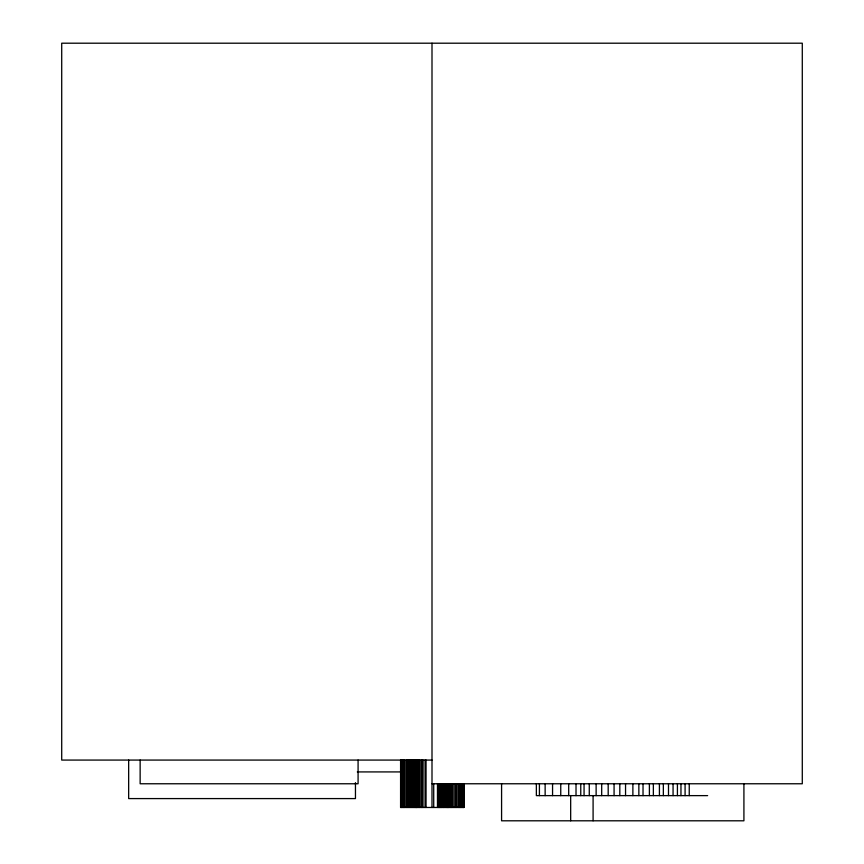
<?xml version="1.0" encoding="UTF-8"?>
<svg xmlns="http://www.w3.org/2000/svg" width="864" height="864" viewBox="0 0 864 864"><rect width="100%" height="100%" fill="white"/><g stroke="black" fill="none" stroke-linecap="round" stroke-linejoin="round"><path stroke-width="1.3" d="M432 760.072L61.711 760.072L61.711 43.2L802.289 43.2L802.289 783.767L432 783.767M357.307 771.919L401.771 771.919M707.627 795.625L536.36 795.625L536.36 783.767M743.915 783.767L743.915 820.8L501.584 820.8L501.584 783.767M689.245 783.767L689.245 795.625M685.087 783.767L685.087 795.625M680.962 783.767L680.962 795.625M677.419 783.767L677.419 795.625M673.067 783.767L673.067 795.625M668.498 783.767L668.498 795.625M663.347 783.767L663.347 795.625M659.416 783.767L659.416 795.625M653.357 783.767L653.357 795.625M649.393 783.767L649.393 795.625M643.032 783.767L643.032 795.625M638.852 783.767L638.852 795.625M632.88 783.767L632.88 795.625M625.547 783.767L625.547 795.625M619.812 783.767L619.812 795.625M614.077 783.767L614.077 795.625M608.191 783.767L608.191 795.625M601.69 783.767L601.69 795.625M596.128 783.767L596.128 795.625M593.093 795.668L593.093 820.8M589.27 783.767L589.27 795.625M584.064 783.767L584.064 795.625M580.759 783.767L580.759 795.625M576.018 783.767L576.018 795.625M570.672 795.668L570.672 820.8M568.696 783.767L568.696 795.625M560.747 783.767L560.747 795.625M552.56 783.767L552.56 795.625M545.141 783.767L545.141 795.625M539.417 783.767L539.417 795.625M464.033 783.767L464.033 807.473L400.583 807.473L400.583 760.072M463.849 783.767L463.849 807.473M463.612 783.767L463.612 807.473M462.953 783.767L462.953 807.473M462.186 783.767L462.186 807.473M461.354 783.767L461.354 807.473M460.426 783.767L460.426 807.473M460.08 783.767L460.08 807.473M459.238 783.767L459.238 807.473M458.363 783.767L458.363 807.473M456.883 783.767L456.883 807.473M455.836 783.767L455.836 807.473M454.799 783.767L454.799 807.473M453.168 783.767L453.168 807.473M452.034 783.767L452.034 807.473M451.548 783.767L451.548 807.473M450.587 783.767L450.587 807.473M449.636 783.767L449.636 807.473M448.718 783.767L448.718 807.473M448.34 783.767L448.34 807.473M448.081 783.767L448.081 807.473M447.898 783.767L447.8 807.473M447.671 783.767L447.692 807.473M447.066 783.767L447.066 807.473M446.936 783.767L446.936 807.473M446.267 783.767L446.267 807.473M445.468 783.767L445.468 807.473M444.636 783.767L444.636 807.473M443.74 783.767L443.74 807.473M443.394 783.767L443.394 807.473M442.562 783.767L442.562 807.473M441.688 783.767L441.688 807.473M441.396 783.767L441.396 807.473M440.575 783.767L440.575 807.473M440.294 783.767L440.294 807.473M439.538 783.767L439.538 807.473M439.279 783.767L439.279 807.473M438.988 783.767L439.117 807.473M438.329 783.767L438.329 807.473M438.167 783.767L438.167 807.473M437.476 783.767L437.476 807.473M433.717 783.767L433.717 807.473M432 43.2L432 807.473M426.049 760.072L426.049 807.473M425.066 760.072L425.066 807.473M423.101 760.072L423.004 807.473M422.096 760.072L422.096 807.473M421.708 760.072L421.708 807.473M420.941 760.072L420.941 807.473M419.483 760.072L419.483 807.473M419.072 760.072L419.072 807.473M418.176 760.072L418.176 807.473M417.226 760.072L417.226 807.473M416.902 760.072L416.902 807.473M416.653 760.072L416.653 807.473M416.48 760.072L416.48 807.473M416.383 760.072L416.286 807.473M415.67 760.072L415.67 807.473M415.541 760.072L415.541 807.473M414.86 760.072L414.86 807.473M414.061 760.072L414.061 807.473M413.813 760.072L413.813 807.473M412.441 760.072L412.441 807.473M411.469 760.072L411.469 807.473M410.53 760.072L410.53 807.473M409.514 760.072L409.514 807.473M408.532 760.072L408.532 807.473M407.549 760.072L407.549 807.473M406.555 760.072L406.555 807.473M404.989 760.072L404.989 807.473M404.471 760.072L404.471 807.473M403.52 760.072L403.52 807.473M403.132 760.072L403.132 807.473M402.311 760.072L402.311 807.473M401.425 760.072L401.425 807.473M401.144 760.072L401.123 807.473M400.896 760.072L400.896 807.473M400.734 760.072L400.648 807.473M358.085 760.072L358.085 783.767L140.141 783.767L140.141 760.072M355.46 782.644L355.46 798.584L128.66 798.584L128.66 760.072"/></g></svg>
